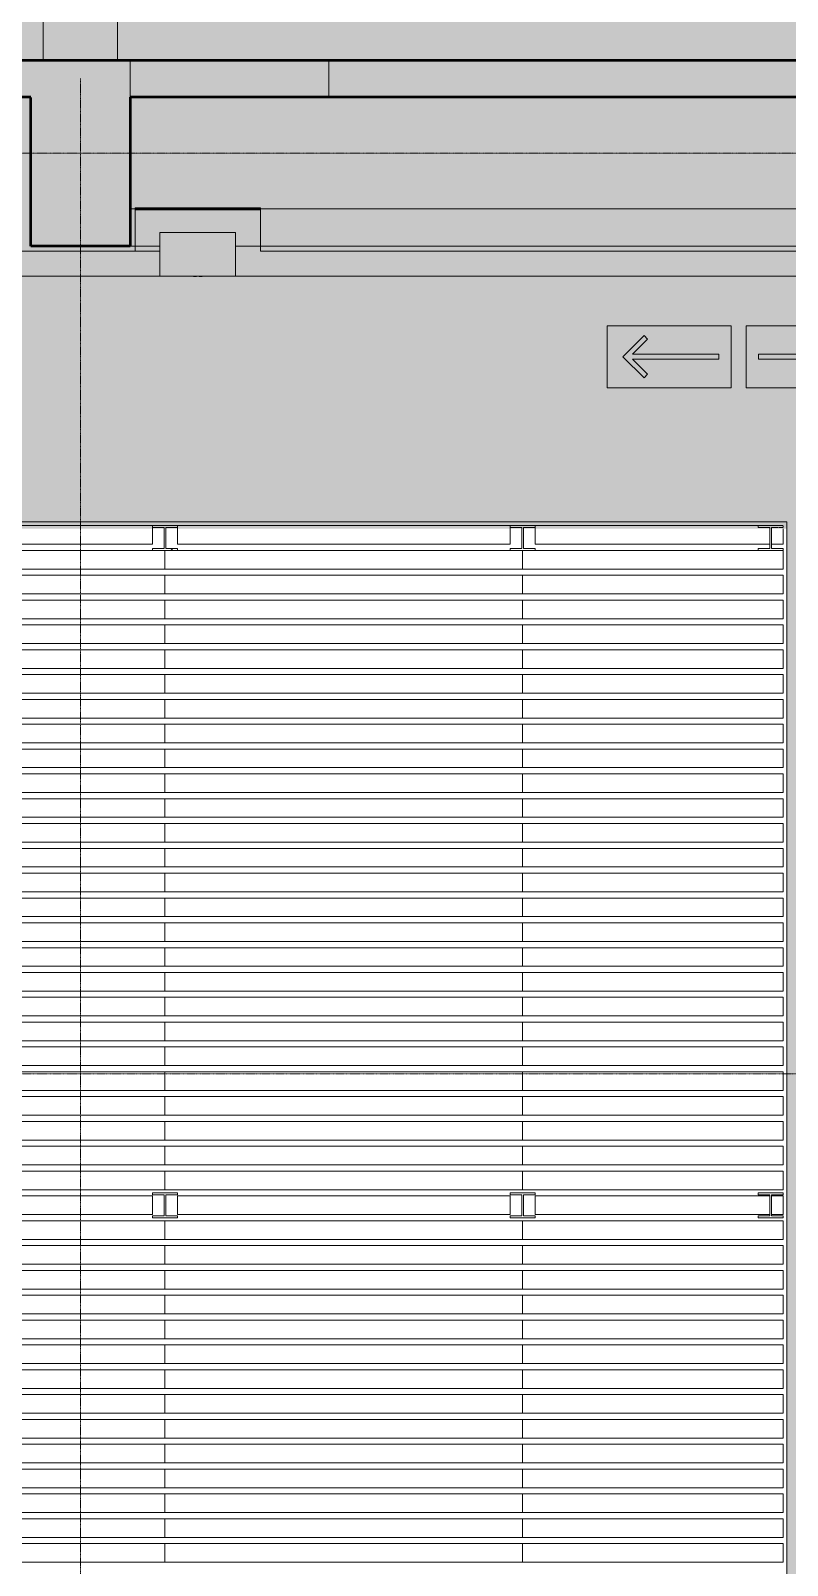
# Model space of a CAD drawing. Header units: millimetres. Extents: x 15878 to 679837, y -72324 to 391440.
# Drawn here: x 302182 to 308273, y 19482 to 31844 of the extents above; entities that cross this region are included whole.
import ezdxf

# ---------------------------------------------------------------- set-up
doc = ezdxf.new("R2010")
doc.units = ezdxf.units.MM
doc.linetypes.add('Demolished', pattern=[4.8, 3.2, -1.6])
doc.linetypes.add('Grid Line__1_200_', pattern=[10.5, 6, -1.5, 1.5, -1.5])
for name, color, linetype, lineweight in [('A-ANNO-NOTE', 131, 'Continuous', 25), ('A-DETL', 90, 'Continuous', 5), ('A-DETL-GENF', 92, 'Continuous', 5), ('A-FLOR', 192, 'Continuous', 5), ('A-GENM', 13, 'Continuous', 5), ('A-WALL', 113, 'Continuous', 5), ('A-WALL-PATT', 111, 'Continuous', 18), ('I-FURN', 30, 'Continuous', 5), ('Q-SPCQ', 91, 'Continuous', 5), ('S-COLS', 52, 'Continuous', 5), ('S-GRID', 1, 'Continuous', 5)]:
    doc.layers.add(name, color=color, linetype=linetype, lineweight=lineweight)
pattern_1 = [(45, (235455.2, 0), (-1237.437, 1237.437), []), (45, (235455.2, 1875), (-1237.437, 1237.437), [])]

# ---------------------------------------------------------------- blocks, each defined once
blk = doc.blocks.new('DLN_Grid Gallery Deck - DLN_Grid Gallery Deck-V870-2_F')
at = {"layer": 'Q-SPCQ'}
for p, q in [((0, -75), (0, 75)), ((100, 75), (2780, 75)), ((2880, 75), (2880, -75)), ((2880, -75), (0, -75))]:
    blk.add_line(p, q, dxfattribs=at)
blk = doc.blocks.new('DLN_Grid Gallery Deck - DLN_Grid Gallery Deck-V869-2_F')
at = {"layer": 'Q-SPCQ'}
for p, q in [((0, -75), (0, 75)), ((0, 75), (2880, 75)), ((2880, 75), (2880, -75)), ((2880, -75), (0, -75))]:
    blk.add_line(p, q, dxfattribs=at)
blk = doc.blocks.new('DLN_Grid Gallery Deck - DLN_Grid Gallery Deck-3373783-2_F')
at = {"layer": 'Q-SPCQ'}
for p, q in [((0, -75), (0, 75)), ((0, 75), (2680, 75)), ((2680, 75), (2680, -75)), ((2680, -75), (0, -75))]:
    blk.add_line(p, q, dxfattribs=at)
blk = doc.blocks.new('DLN_Grid Gallery Deck - DLN_Grid Gallery Deck-V872-2_F')
at = {"layer": 'Q-SPCQ'}
for p, q in [((0, -75), (0, 75)), ((0, 75), (2680, 75)), ((2680, 75), (2680, -75)), ((2680, -75), (0, -75))]:
    blk.add_line(p, q, dxfattribs=at)
blk = doc.blocks.new('DLN_Grid Gallery Deck - DLN_Grid Gallery Deck-16173774-2_F')
at = {"layer": 'Q-SPCQ'}
for p, q in [((0, -75), (0, 75)), ((100, 75), (1897, 75)), ((2097, 75), (2097, -75)), ((2097, -75), (0, -75))]:
    blk.add_line(p, q, dxfattribs=at)
blk = doc.blocks.new('DLN_Grid Gallery Deck - DLN_Grid Gallery Deck-V876-2_F')
at = {"layer": 'Q-SPCQ'}
for p, q in [((0, -75), (0, 75)), ((0, 75), (2097, 75)), ((2097, 75), (2097, -75)), ((2097, -75), (0, -75))]:
    blk.add_line(p, q, dxfattribs=at)
blk = doc.blocks.new('DLN_Grid Gallery Deck - DLN_Grid Gallery Deck-16173665-2_F')
at = {"layer": 'Q-SPCQ'}
for p, q in [((0, -75), (0, 75)), ((0, 75), (1890, 75)), ((1905, 75), (1997, 75)), ((1997, 75), (1997, -75)), ((1890, -75), (0, -75)), ((1997, -75), (1904, -75))]:
    blk.add_line(p, q, dxfattribs=at)
blk = doc.blocks.new('DLN_Grid Gallery Deck - DLN_Grid Gallery Deck-V878-2_F')
at = {"layer": 'Q-SPCQ'}
for p, q in [((0, 75), (2680, 75)), ((0, 50), (0, 60)), ((0, -75), (0, 50)), ((2680, 60), (2680, 50)), ((2680, 50), (2680, -75)), ((2680, -75), (0, -75))]:
    blk.add_line(p, q, dxfattribs=at)
blk = doc.blocks.new('DLN_Grid Gallery Deck - DLN_Grid Gallery Deck-V881-2_F')
at = {"layer": 'Q-SPCQ'}
for p, q in [((0, 75), (1797, 75)), ((0, 50), (0, 60)), ((0, -75), (0, 50)), ((1997, 50), (1997, -75)), ((1890, -75), (0, -75)), ((1997, -75), (1905, -75))]:
    blk.add_line(p, q, dxfattribs=at)
blk = doc.blocks.new('DLN_Production Lighting PLB - DLN_Production Lighting PLB-11812519-2_F')
at = {"layer": 'I-FURN', "color": 253}
for p, q in [((305, 350), (-305, 350)), ((-305, 350), (-305, 0)), ((-35, 355), (-10, 355)), ((-35, 350), (-35, 355)), ((-10, 355), (-10, 350)), ((10, 355), (35, 355)), ((10, 355), (10, 350)), ((35, 350), (35, 355)), ((305, 0), (305, 350)), ((-305, 0), (305, 0))]:
    blk.add_line(p, q, dxfattribs=at)
blk = doc.blocks.new('DLN_Direction Board - Direction-Red-19102881-2_F')
at = {"layer": 'A-GENM'}
h = blk.add_hatch(color=21, dxfattribs=at)
h.paths.add_polyline_path([(-500, 0), (500, 0), (500, 500), (-500, 500), (-500, 230)], flags=0)
h.paths.add_polyline_path([(202, 80), (174, 109), (295, 230), (-400, 230), (-400, 270), (295, 270), (174, 391), (202, 420), (372, 250), (295, 173)], flags=0)
blk.add_hatch(color=253, dxfattribs=at).paths.add_polyline_path([(202, 80), (372, 250), (202, 420), (174, 391), (295, 270), (-400, 270), (-400, 230), (295, 230), (174, 109)], flags=0)
at = {"layer": 'A-GENM', "color": 253}
for p, q in [((500, 500), (-500, 500)), ((-500, 500), (-500, 0)), ((500, 0), (500, 500)), ((202, 420), (174, 391)), ((174, 391), (295, 270)), ((372, 250), (202, 420)), ((295, 270), (-400, 270)), ((-400, 270), (-400, 230)), ((202, 80), (372, 250)), ((-400, 230), (295, 230)), ((295, 230), (174, 109)), ((-500, 0), (500, 0)), ((174, 109), (202, 80))]:
    blk.add_line(p, q, dxfattribs=at)
blk = doc.blocks.new('DLN_Direction Board - Direction-Red-V898-2_F')
at = {"layer": 'A-GENM'}
h = blk.add_hatch(color=21, dxfattribs=at)
h.paths.add_polyline_path([(500, 0), (-500, 0), (-500, -500), (500, -500), (500, -230)], flags=0)
h.paths.add_polyline_path([(202, -80), (372, -250), (202, -420), (174, -391), (295, -270), (-400, -270), (-400, -230), (295, -230), (174, -109)], flags=0)
blk.add_hatch(color=253, dxfattribs=at).paths.add_polyline_path([(202, -80), (174, -109), (295, -230), (-400, -230), (-400, -270), (295, -270), (174, -391), (202, -420), (372, -250)], flags=0)
at = {"layer": 'A-GENM', "color": 253}
for p, q in [((500, 0), (-500, 0)), ((-500, 0), (-500, -500)), ((500, -500), (500, 0)), ((202, -80), (174, -109)), ((174, -109), (295, -230)), ((372, -250), (202, -80)), ((295, -230), (-400, -230)), ((-400, -230), (-400, -270)), ((-400, -270), (295, -270)), ((295, -270), (174, -391)), ((202, -420), (372, -250)), ((174, -391), (202, -420)), ((-500, -500), (500, -500))]:
    blk.add_line(p, q, dxfattribs=at)
blk = doc.blocks.new('DLN_Slab Level Mark - SSL-2mm_Type 2-2670448-2_F')
at = {"layer": 'A-ANNO-NOTE'}
for p, q in [((0, 1.5), (0, -1.5)), ((-1.5, 0), (1.5, 0))]:
    blk.add_line(p, q, dxfattribs=at)
blk.add_circle((0, 0), 1, dxfattribs=at)

msp = doc.modelspace()

# ---------------------------------------------------------------- hatches: boundary and pattern name
at = {"layer": 'A-DETL-GENF', "transparency": 33554585}
msp.add_hatch(color=151, dxfattribs=at).paths.add_polyline_path([(312144.5, 7857.5), (313794.5, 7857.5), (313794.5, 21079.2), (318794.5, 21079.2), (318794.5, 31757.5), (318294.5, 31757.5), (318294.5, 34107.5), (299194.5, 34107.5), (299194.5, 38077.5), (296794.5, 38077.5), (296794.5, 33957.5), (284244.5, 33957.5), (284244.5, 31607.5), (312144.5, 31607.5), (312144.5, 28132.5), (310944.5, 28132.5), (310944.5, 25782.5), (312144.5, 25782.5), (312144.5, 9065.7)], flags=0)
h = msp.add_hatch(color=253, dxfattribs=at)
h.paths.add_polyline_path([(284557, 8157.5), (284557, 9357.5), (285357, 9357.5), (285357, 8157.5), (293369.5, 8157.5), (293369.5, 9357.5), (294169.5, 9357.5), (294169.5, 8157.5), (302182, 8157.5), (302182, 9357.5), (302982, 9357.5), (302982, 8157.5), (310644.5, 8157.5), (310644.5, 9357.5), (311844.5, 9357.5), (311844.5, 15624.2), (310644.5, 15624.2), (310644.5, 16424.2), (311844.5, 16424.2), (311844.5, 23040.8), (310644.5, 23040.8), (310644.5, 23840.8), (311844.5, 23840.8), (311844.5, 25482.5), (310644.5, 25482.5), (310644.5, 28432.5), (311844.5, 28432.5), (311844.5, 30107.5), (310644.5, 30107.5), (310644.5, 31307.5), (302982, 31307.5), (302982, 30107.5), (302182, 30107.5), (302182, 31307.5), (294169.5, 31307.5), (294169.5, 30107.5), (293369.5, 30107.5), (293369.5, 31307.5), (285357, 31307.5), (285357, 30107.5), (284557, 30107.5), (284557, 31307.5), (280194.5, 31307.5), (280194.5, 30107.5), (277194.5, 30107.5), (277194.5, 31307.5), (276894.5, 31307.5), (276894.5, 30107.5), (275694.5, 30107.5), (275694.5, 23840.8), (276894.5, 23840.8), (276894.5, 23040.8), (275694.5, 23040.8), (275694.5, 16424.2), (276894.5, 16424.2), (276894.5, 15624.2), (275694.5, 15624.2), (275694.5, 11307.5), (276894.5, 11307.5), (276894.5, 8157.5), (283505.3, 8157.5)], flags=0)
h.paths.add_polyline_path([(288918.6, 11577.5), (277134.7, 11577.5), (277134.7, 27832.5), (308269.5, 27832.5), (308269.5, 11577.5), (291625.2, 11577.5)], flags=0)
at = {"layer": 'A-WALL-PATT', "lineweight": 5}
h = msp.add_hatch(color=253, dxfattribs=at)
h.paths.add_polyline_path([(300582, 31307.5), (302182, 31307.5), (302182, 31607.5), (300582, 31607.5)], flags=0)
h.paths.add_polyline_path([(304582, 31307.5), (304582, 31607.5), (302982, 31607.5), (302982, 31307.5)], flags=0)
at = {"layer": 'A-WALL-PATT', "lineweight": 5, "transparency": 33554432}
msp.add_hatch(color=253, dxfattribs=at).paths.add_polyline_path([(305158.4, 31307.5), (309394.5, 31307.5), (309394.5, 31607.5), (304582, 31607.5), (304582, 31307.5)], flags=0)
at = {"layer": 'S-COLS'}
msp.add_hatch(color=53, dxfattribs=at).paths.add_polyline_path([(302982, 30107.5), (302982, 31607.5), (302182, 31607.5), (302182, 30107.5), (302451.7, 30107.5)], flags=0)
h = msp.add_hatch(dxfattribs=at)
h.set_pattern_fill('FP_3635', color=253, style=0, pattern_type=2)
h.set_pattern_definition(pattern_1)
h.paths.add_polyline_path([(303270.4, 27832.5), (303270.4, 27842.5), (303362.9, 27842.5), (303362.9, 27857.5), (303162.9, 27857.5), (303162.9, 27842.5), (303255.4, 27842.5), (303256.3, 27832.5)], flags=0)
h = msp.add_hatch(dxfattribs=at)
h.set_pattern_fill('FP_3635', color=253, style=0, pattern_type=2)
h.set_pattern_definition(pattern_1)
h.paths.add_polyline_path([(303162.9, 27657.5), (303362.9, 27657.5), (303362.9, 27672.5), (303270.4, 27672.5), (303270.4, 27832.5), (303255.4, 27832.5), (303255.4, 27672.5), (303162.9, 27672.5)], flags=0)

# ---------------------------------------------------------------- linework, layer by layer
at = {"layer": 'A-DETL', "linetype": 'Demolished', "lineweight": 50}
for p, q in [((284244.5, 31607.5), (312144.5, 31607.5)), ((302182, 31307.5), (294169.5, 31307.5)), ((302182, 30107.5), (302182, 31307.5)), ((310644.5, 31307.5), (302982, 31307.5)), ((302982, 31307.5), (302982, 30107.5)), ((302982, 30107.5), (302182, 30107.5))]:
    msp.add_line(p, q, dxfattribs=at)
at = {"layer": 'A-FLOR'}
for p, q in [((302282, 31607.5), (302282, 33732.5)), ((302882, 33732.5), (302882, 31607.5)), ((302182, 31607.5), (302282, 31607.5)), ((302282, 31607.5), (302882, 31607.5)), ((302882, 31607.5), (302982, 31607.5)), ((310644.5, 31607.5), (302982, 31607.5)), ((304582, 31307.5), (309394.5, 31307.5)), ((309452.7, 30407.5), (302982, 30407.5)), ((304032, 30399.5), (303022, 30399.5)), ((304032, 30067.5), (304032, 30399.5)), ((303022, 30067.5), (283919.5, 30067.5)), ((302982, 30107.5), (303222, 30107.5)), ((303022, 30067.5), (303022, 30067.5)), ((303832, 30107.5), (309454.5, 30107.5)), ((309447, 30067.5), (304032, 30067.5)), ((303222, 29867.5), (283919.5, 29867.5)), ((309447, 29867.5), (303832, 29867.5)), ((277136.1, 27887.5), (308269.5, 27887.5)), ((308269.5, 27887.5), (308269.5, 11577.5))]:
    msp.add_line(p, q, dxfattribs=at)
at = {"layer": 'A-FLOR', "color": 254}
msp.add_line((312144.5, 31607.5), (302182, 31607.5), dxfattribs=at)
at = {"layer": 'A-WALL', "color": 9, "lineweight": 20}
for p, q in [((304582, 31607.5), (302982, 31607.5)), ((302982, 31307.5), (304582, 31307.5))]:
    msp.add_line(p, q, dxfattribs=at)
at = {"layer": 'A-WALL', "color": 253}
for p, q in [((302982, 31607.5), (302982, 31307.5)), ((304582, 31307.5), (304582, 31607.5)), ((304582, 31307.5), (309394.5, 31307.5)), ((303022, 30417.5), (303022, 30067.5)), ((304032, 30417.5), (303022, 30417.5)), ((304032, 30417.5), (304032, 30067.5)), ((303222, 30067.5), (283934.5, 30067.5)), ((309254.5, 30067.5), (304032, 30067.5)), ((303222, 29867.5), (303222, 29867.5)), ((303832, 29867.5), (309432, 29867.5))]:
    msp.add_line(p, q, dxfattribs=at)
at = {"layer": 'S-COLS', "color": 9, "lineweight": 20}
for p, q in [((302982, 31607.5), (302182, 31607.5)), ((302982, 30107.5), (302982, 31307.5)), ((302182, 30107.5), (302982, 30107.5)), ((303362.9, 27857.5), (303162.9, 27857.5)), ((303162.9, 27857.5), (303162.9, 27842.5)), ((303162.9, 27842.5), (303255.4, 27842.5)), ((303255.4, 27842.5), (303255.4, 27832.5)), ((303255.4, 27832.5), (303255.4, 27672.5)), ((303270.4, 27832.5), (303270.4, 27842.5)), ((303270.4, 27842.5), (303362.9, 27842.5)), ((303270.4, 27672.5), (303270.4, 27832.5)), ((303362.9, 27842.5), (303362.9, 27857.5)), ((306242.9, 27857.5), (306042.9, 27857.5)), ((306042.9, 27857.5), (306042.9, 27842.5)), ((306042.9, 27842.5), (306135.4, 27842.5)), ((306135.4, 27842.5), (306135.4, 27832.5)), ((306135.4, 27832.5), (306135.4, 27672.5)), ((306150.4, 27832.5), (306150.4, 27842.5)), ((306150.4, 27842.5), (306242.9, 27842.5)), ((306150.4, 27672.5), (306150.4, 27832.5)), ((306242.9, 27842.5), (306242.9, 27857.5)), ((308239.9, 27857.5), (308039.9, 27857.5)), ((308039.9, 27857.5), (308039.9, 27842.5)), ((308039.9, 27842.5), (308132.4, 27842.5)), ((308132.4, 27842.5), (308132.4, 27832.5)), ((308132.4, 27832.5), (308132.4, 27672.5)), ((308147.4, 27832.5), (308147.4, 27842.5)), ((308147.4, 27842.5), (308204, 27842.5)), ((308147.4, 27672.5), (308147.4, 27832.5)), ((308207.5, 27842.5), (308239.9, 27842.5)), ((308239.9, 27845.2), (308239.9, 27851.9)), ((303162.9, 27672.5), (303162.9, 27657.5)), ((303255.4, 27672.5), (303162.9, 27672.5)), ((303162.9, 27657.5), (303362.9, 27657.5)), ((303362.9, 27672.5), (303270.4, 27672.5)), ((303362.9, 27657.5), (303362.9, 27672.5)), ((306042.9, 27672.5), (306042.9, 27657.5)), ((306135.4, 27672.5), (306042.9, 27672.5)), ((306042.9, 27657.5), (306242.9, 27657.5)), ((306242.9, 27672.5), (306150.4, 27672.5)), ((306242.9, 27657.5), (306242.9, 27672.5)), ((308039.9, 27672.5), (308039.9, 27657.5)), ((308132.4, 27672.5), (308039.9, 27672.5)), ((308039.9, 27657.5), (308239.9, 27657.5)), ((308239.9, 27672.5), (308147.4, 27672.5)), ((308239.9, 27657.5), (308239.9, 27672.5)), ((303362.9, 22482.5), (303162.9, 22482.5)), ((303162.9, 22482.5), (303162.9, 22467.5)), ((303162.9, 22467.5), (303255.4, 22467.5)), ((303255.4, 22467.5), (303255.4, 22297.5)), ((303270.4, 22297.5), (303270.4, 22467.5)), ((303270.4, 22467.5), (303362.9, 22467.5)), ((303362.9, 22467.5), (303362.9, 22482.5)), ((306242.9, 22482.5), (306042.9, 22482.5)), ((306042.9, 22482.5), (306042.9, 22467.5)), ((306042.9, 22467.5), (306135.4, 22467.5)), ((306135.4, 22467.5), (306135.4, 22297.5)), ((306150.4, 22297.5), (306150.4, 22467.5)), ((306150.4, 22467.5), (306242.9, 22467.5)), ((306242.9, 22467.5), (306242.9, 22482.5)), ((308239.9, 22482.5), (308039.9, 22482.5)), ((308039.9, 22482.5), (308039.9, 22467.5)), ((308039.9, 22467.5), (308132.4, 22467.5)), ((308132.4, 22467.5), (308132.4, 22297.5)), ((308147.4, 22297.5), (308147.4, 22467.5)), ((308147.4, 22467.5), (308239.9, 22467.5)), ((308239.9, 22467.5), (308239.9, 22482.5)), ((303162.9, 22297.5), (303162.9, 22282.5)), ((303255.4, 22297.5), (303162.9, 22297.5)), ((303162.9, 22282.5), (303362.9, 22282.5)), ((303362.9, 22297.5), (303270.4, 22297.5)), ((303362.9, 22282.5), (303362.9, 22297.5)), ((306042.9, 22297.5), (306042.9, 22282.5)), ((306135.4, 22297.5), (306042.9, 22297.5)), ((306042.9, 22282.5), (306242.9, 22282.5)), ((306242.9, 22297.5), (306150.4, 22297.5)), ((306242.9, 22282.5), (306242.9, 22297.5)), ((308039.9, 22297.5), (308039.9, 22282.5)), ((308132.4, 22297.5), (308039.9, 22297.5)), ((308039.9, 22282.5), (308239.9, 22282.5)), ((308239.9, 22297.5), (308147.4, 22297.5)), ((308239.9, 22282.5), (308239.9, 22297.5))]:
    msp.add_line(p, q, dxfattribs=at)
at = {"layer": 'S-COLS', "color": 253}
msp.add_line((302982, 31307.5), (302982, 31607.5), dxfattribs=at)
at = {"layer": 'S-GRID', "color": 254, "linetype": 'Grid Line__1_200_'}
for p, q in [((302582, 18957.5), (302582, 31457.5)), ((258983.7, 30857.5), (317699.8, 30857.5)), ((258983.7, 23440.8), (317699.8, 23440.8))]:
    msp.add_line(p, q, dxfattribs=at)

# ---------------------------------------------------------------- block references
at = {"layer": 'A-ANNO-NOTE', "xscale": 500, "yscale": 500, "zscale": 500, "rotation": 89.99999999999993}
msp.add_blockref('DLN_Slab Level Mark - SSL-2mm_Type 2-2670448-2_F', (308997.5, 32357.5), dxfattribs=at)
at = {"layer": 'A-GENM', "color": 253, "rotation": 180}
msp.add_blockref('DLN_Direction Board - Direction-Red-V898-2_F', (307322, 28967.5), dxfattribs=at)
at = {"layer": 'A-GENM', "color": 253}
msp.add_blockref('DLN_Direction Board - Direction-Red-19102881-2_F', (308442, 28967.5), dxfattribs=at)
at = {"layer": 'I-FURN', "color": 253, "rotation": 180}
msp.add_blockref('DLN_Production Lighting PLB - DLN_Production Lighting PLB-11812519-2_F', (303527, 30217.5), dxfattribs=at)
at = {"layer": 'Q-SPCQ'}
for name, p in [('DLN_Grid Gallery Deck - DLN_Grid Gallery Deck-V878-2_F', (300482.9, 27782.5)), ('DLN_Grid Gallery Deck - DLN_Grid Gallery Deck-V878-2_F', (303362.9, 27782.5)), ('DLN_Grid Gallery Deck - DLN_Grid Gallery Deck-V881-2_F', (306242.9, 27782.5)), ('DLN_Grid Gallery Deck - DLN_Grid Gallery Deck-V870-2_F', (300382.9, 27582.5)), ('DLN_Grid Gallery Deck - DLN_Grid Gallery Deck-V870-2_F', (303262.9, 27582.5)), ('DLN_Grid Gallery Deck - DLN_Grid Gallery Deck-16173774-2_F', (306142.9, 27582.5)), ('DLN_Grid Gallery Deck - DLN_Grid Gallery Deck-V869-2_F', (300382.9, 27382.5)), ('DLN_Grid Gallery Deck - DLN_Grid Gallery Deck-V869-2_F', (303262.9, 27382.5)), ('DLN_Grid Gallery Deck - DLN_Grid Gallery Deck-V876-2_F', (306142.9, 27382.5)), ('DLN_Grid Gallery Deck - DLN_Grid Gallery Deck-V869-2_F', (300382.9, 27182.5)), ('DLN_Grid Gallery Deck - DLN_Grid Gallery Deck-V869-2_F', (303262.9, 27182.5)), ('DLN_Grid Gallery Deck - DLN_Grid Gallery Deck-V876-2_F', (306142.9, 27182.5)), ('DLN_Grid Gallery Deck - DLN_Grid Gallery Deck-V869-2_F', (300382.9, 26982.5)), ('DLN_Grid Gallery Deck - DLN_Grid Gallery Deck-V869-2_F', (303262.9, 26982.5)), ('DLN_Grid Gallery Deck - DLN_Grid Gallery Deck-V876-2_F', (306142.9, 26982.5)), ('DLN_Grid Gallery Deck - DLN_Grid Gallery Deck-V869-2_F', (300382.9, 26782.5)), ('DLN_Grid Gallery Deck - DLN_Grid Gallery Deck-V869-2_F', (303262.9, 26782.5)), ('DLN_Grid Gallery Deck - DLN_Grid Gallery Deck-V876-2_F', (306142.9, 26782.5)), ('DLN_Grid Gallery Deck - DLN_Grid Gallery Deck-V869-2_F', (300382.9, 26582.5)), ('DLN_Grid Gallery Deck - DLN_Grid Gallery Deck-V869-2_F', (303262.9, 26582.5)), ('DLN_Grid Gallery Deck - DLN_Grid Gallery Deck-V876-2_F', (306142.9, 26582.5)), ('DLN_Grid Gallery Deck - DLN_Grid Gallery Deck-V869-2_F', (300382.9, 26382.5)), ('DLN_Grid Gallery Deck - DLN_Grid Gallery Deck-V869-2_F', (303262.9, 26382.5)), ('DLN_Grid Gallery Deck - DLN_Grid Gallery Deck-V876-2_F', (306142.9, 26382.5)), ('DLN_Grid Gallery Deck - DLN_Grid Gallery Deck-V869-2_F', (300382.9, 26182.5)), ('DLN_Grid Gallery Deck - DLN_Grid Gallery Deck-V869-2_F', (303262.9, 26182.5)), ('DLN_Grid Gallery Deck - DLN_Grid Gallery Deck-V876-2_F', (306142.9, 26182.5)), ('DLN_Grid Gallery Deck - DLN_Grid Gallery Deck-V869-2_F', (300382.9, 25982.5)), ('DLN_Grid Gallery Deck - DLN_Grid Gallery Deck-V869-2_F', (303262.9, 25982.5)), ('DLN_Grid Gallery Deck - DLN_Grid Gallery Deck-V876-2_F', (306142.9, 25982.5)), ('DLN_Grid Gallery Deck - DLN_Grid Gallery Deck-V869-2_F', (300382.9, 25782.5)), ('DLN_Grid Gallery Deck - DLN_Grid Gallery Deck-V869-2_F', (303262.9, 25782.5)), ('DLN_Grid Gallery Deck - DLN_Grid Gallery Deck-V876-2_F', (306142.9, 25782.5)), ('DLN_Grid Gallery Deck - DLN_Grid Gallery Deck-V869-2_F', (300382.9, 25582.5)), ('DLN_Grid Gallery Deck - DLN_Grid Gallery Deck-V869-2_F', (303262.9, 25582.5)), ('DLN_Grid Gallery Deck - DLN_Grid Gallery Deck-V876-2_F', (306142.9, 25582.5)), ('DLN_Grid Gallery Deck - DLN_Grid Gallery Deck-V869-2_F', (300382.9, 25382.5)), ('DLN_Grid Gallery Deck - DLN_Grid Gallery Deck-V869-2_F', (303262.9, 25382.5)), ('DLN_Grid Gallery Deck - DLN_Grid Gallery Deck-V876-2_F', (306142.9, 25382.5)), ('DLN_Grid Gallery Deck - DLN_Grid Gallery Deck-V869-2_F', (300382.9, 25182.5)), ('DLN_Grid Gallery Deck - DLN_Grid Gallery Deck-V869-2_F', (303262.9, 25182.5)), ('DLN_Grid Gallery Deck - DLN_Grid Gallery Deck-V876-2_F', (306142.9, 25182.5)), ('DLN_Grid Gallery Deck - DLN_Grid Gallery Deck-V869-2_F', (300382.9, 24982.5)), ('DLN_Grid Gallery Deck - DLN_Grid Gallery Deck-V869-2_F', (303262.9, 24982.5)), ('DLN_Grid Gallery Deck - DLN_Grid Gallery Deck-V876-2_F', (306142.9, 24982.5)), ('DLN_Grid Gallery Deck - DLN_Grid Gallery Deck-V869-2_F', (300382.9, 24782.5)), ('DLN_Grid Gallery Deck - DLN_Grid Gallery Deck-V869-2_F', (303262.9, 24782.5)), ('DLN_Grid Gallery Deck - DLN_Grid Gallery Deck-V876-2_F', (306142.9, 24782.5)), ('DLN_Grid Gallery Deck - DLN_Grid Gallery Deck-V869-2_F', (300382.9, 24582.5)), ('DLN_Grid Gallery Deck - DLN_Grid Gallery Deck-V869-2_F', (303262.9, 24582.5)), ('DLN_Grid Gallery Deck - DLN_Grid Gallery Deck-V876-2_F', (306142.9, 24582.5)), ('DLN_Grid Gallery Deck - DLN_Grid Gallery Deck-V869-2_F', (300382.9, 24382.5)), ('DLN_Grid Gallery Deck - DLN_Grid Gallery Deck-V869-2_F', (303262.9, 24382.5)), ('DLN_Grid Gallery Deck - DLN_Grid Gallery Deck-V876-2_F', (306142.9, 24382.5)), ('DLN_Grid Gallery Deck - DLN_Grid Gallery Deck-V869-2_F', (300382.9, 24182.5)), ('DLN_Grid Gallery Deck - DLN_Grid Gallery Deck-V869-2_F', (303262.9, 24182.5)), ('DLN_Grid Gallery Deck - DLN_Grid Gallery Deck-V876-2_F', (306142.9, 24182.5)), ('DLN_Grid Gallery Deck - DLN_Grid Gallery Deck-V869-2_F', (300382.9, 23982.5)), ('DLN_Grid Gallery Deck - DLN_Grid Gallery Deck-V869-2_F', (303262.9, 23982.5)), ('DLN_Grid Gallery Deck - DLN_Grid Gallery Deck-V876-2_F', (306142.9, 23982.5)), ('DLN_Grid Gallery Deck - DLN_Grid Gallery Deck-V869-2_F', (300382.9, 23782.5)), ('DLN_Grid Gallery Deck - DLN_Grid Gallery Deck-V869-2_F', (303262.9, 23782.5)), ('DLN_Grid Gallery Deck - DLN_Grid Gallery Deck-V876-2_F', (306142.9, 23782.5)), ('DLN_Grid Gallery Deck - DLN_Grid Gallery Deck-V869-2_F', (300382.9, 23582.5)), ('DLN_Grid Gallery Deck - DLN_Grid Gallery Deck-V869-2_F', (303262.9, 23582.5)), ('DLN_Grid Gallery Deck - DLN_Grid Gallery Deck-V876-2_F', (306142.9, 23582.5)), ('DLN_Grid Gallery Deck - DLN_Grid Gallery Deck-V869-2_F', (300382.9, 23382.5)), ('DLN_Grid Gallery Deck - DLN_Grid Gallery Deck-V869-2_F', (303262.9, 23382.5)), ('DLN_Grid Gallery Deck - DLN_Grid Gallery Deck-V876-2_F', (306142.9, 23382.5)), ('DLN_Grid Gallery Deck - DLN_Grid Gallery Deck-V869-2_F', (300382.9, 23182.5)), ('DLN_Grid Gallery Deck - DLN_Grid Gallery Deck-V869-2_F', (303262.9, 23182.5)), ('DLN_Grid Gallery Deck - DLN_Grid Gallery Deck-V876-2_F', (306142.9, 23182.5)), ('DLN_Grid Gallery Deck - DLN_Grid Gallery Deck-V869-2_F', (300382.9, 22982.5)), ('DLN_Grid Gallery Deck - DLN_Grid Gallery Deck-V869-2_F', (303262.9, 22982.5)), ('DLN_Grid Gallery Deck - DLN_Grid Gallery Deck-V876-2_F', (306142.9, 22982.5)), ('DLN_Grid Gallery Deck - DLN_Grid Gallery Deck-V869-2_F', (300382.9, 22782.5)), ('DLN_Grid Gallery Deck - DLN_Grid Gallery Deck-V869-2_F', (303262.9, 22782.5)), ('DLN_Grid Gallery Deck - DLN_Grid Gallery Deck-V876-2_F', (306142.9, 22782.5)), ('DLN_Grid Gallery Deck - DLN_Grid Gallery Deck-V869-2_F', (300382.9, 22582.5)), ('DLN_Grid Gallery Deck - DLN_Grid Gallery Deck-V869-2_F', (303262.9, 22582.5)), ('DLN_Grid Gallery Deck - DLN_Grid Gallery Deck-V876-2_F', (306142.9, 22582.5)), ('DLN_Grid Gallery Deck - DLN_Grid Gallery Deck-3373783-2_F', (300482.9, 22382.5)), ('DLN_Grid Gallery Deck - DLN_Grid Gallery Deck-V872-2_F', (303362.9, 22382.5)), ('DLN_Grid Gallery Deck - DLN_Grid Gallery Deck-16173665-2_F', (306242.9, 22382.5)), ('DLN_Grid Gallery Deck - DLN_Grid Gallery Deck-V869-2_F', (300382.9, 22182.5)), ('DLN_Grid Gallery Deck - DLN_Grid Gallery Deck-V869-2_F', (303262.9, 22182.5)), ('DLN_Grid Gallery Deck - DLN_Grid Gallery Deck-V876-2_F', (306142.9, 22182.5)), ('DLN_Grid Gallery Deck - DLN_Grid Gallery Deck-V869-2_F', (300382.9, 21982.5)), ('DLN_Grid Gallery Deck - DLN_Grid Gallery Deck-V869-2_F', (303262.9, 21982.5)), ('DLN_Grid Gallery Deck - DLN_Grid Gallery Deck-V876-2_F', (306142.9, 21982.5)), ('DLN_Grid Gallery Deck - DLN_Grid Gallery Deck-V869-2_F', (300382.9, 21782.5)), ('DLN_Grid Gallery Deck - DLN_Grid Gallery Deck-V869-2_F', (303262.9, 21782.5)), ('DLN_Grid Gallery Deck - DLN_Grid Gallery Deck-V876-2_F', (306142.9, 21782.5)), ('DLN_Grid Gallery Deck - DLN_Grid Gallery Deck-V869-2_F', (300382.9, 21582.5)), ('DLN_Grid Gallery Deck - DLN_Grid Gallery Deck-V869-2_F', (303262.9, 21582.5)), ('DLN_Grid Gallery Deck - DLN_Grid Gallery Deck-V876-2_F', (306142.9, 21582.5)), ('DLN_Grid Gallery Deck - DLN_Grid Gallery Deck-V869-2_F', (300382.9, 21382.5)), ('DLN_Grid Gallery Deck - DLN_Grid Gallery Deck-V869-2_F', (303262.9, 21382.5)), ('DLN_Grid Gallery Deck - DLN_Grid Gallery Deck-V876-2_F', (306142.9, 21382.5)), ('DLN_Grid Gallery Deck - DLN_Grid Gallery Deck-V869-2_F', (300382.9, 21182.5)), ('DLN_Grid Gallery Deck - DLN_Grid Gallery Deck-V869-2_F', (303262.9, 21182.5)), ('DLN_Grid Gallery Deck - DLN_Grid Gallery Deck-V876-2_F', (306142.9, 21182.5)), ('DLN_Grid Gallery Deck - DLN_Grid Gallery Deck-V869-2_F', (300382.9, 20982.5)), ('DLN_Grid Gallery Deck - DLN_Grid Gallery Deck-V869-2_F', (303262.9, 20982.5)), ('DLN_Grid Gallery Deck - DLN_Grid Gallery Deck-V876-2_F', (306142.9, 20982.5)), ('DLN_Grid Gallery Deck - DLN_Grid Gallery Deck-V869-2_F', (300382.9, 20782.5)), ('DLN_Grid Gallery Deck - DLN_Grid Gallery Deck-V869-2_F', (303262.9, 20782.5)), ('DLN_Grid Gallery Deck - DLN_Grid Gallery Deck-V876-2_F', (306142.9, 20782.5)), ('DLN_Grid Gallery Deck - DLN_Grid Gallery Deck-V869-2_F', (300382.9, 20582.5)), ('DLN_Grid Gallery Deck - DLN_Grid Gallery Deck-V869-2_F', (303262.9, 20582.5)), ('DLN_Grid Gallery Deck - DLN_Grid Gallery Deck-V876-2_F', (306142.9, 20582.5)), ('DLN_Grid Gallery Deck - DLN_Grid Gallery Deck-V869-2_F', (300382.9, 20382.5)), ('DLN_Grid Gallery Deck - DLN_Grid Gallery Deck-V869-2_F', (303262.9, 20382.5)), ('DLN_Grid Gallery Deck - DLN_Grid Gallery Deck-V876-2_F', (306142.9, 20382.5)), ('DLN_Grid Gallery Deck - DLN_Grid Gallery Deck-V869-2_F', (300382.9, 20182.5)), ('DLN_Grid Gallery Deck - DLN_Grid Gallery Deck-V869-2_F', (303262.9, 20182.5)), ('DLN_Grid Gallery Deck - DLN_Grid Gallery Deck-V876-2_F', (306142.9, 20182.5)), ('DLN_Grid Gallery Deck - DLN_Grid Gallery Deck-V869-2_F', (300382.9, 19982.5)), ('DLN_Grid Gallery Deck - DLN_Grid Gallery Deck-V869-2_F', (303262.9, 19982.5)), ('DLN_Grid Gallery Deck - DLN_Grid Gallery Deck-V876-2_F', (306142.9, 19982.5)), ('DLN_Grid Gallery Deck - DLN_Grid Gallery Deck-V869-2_F', (300382.9, 19782.5)), ('DLN_Grid Gallery Deck - DLN_Grid Gallery Deck-V869-2_F', (303262.9, 19782.5)), ('DLN_Grid Gallery Deck - DLN_Grid Gallery Deck-V876-2_F', (306142.9, 19782.5)), ('DLN_Grid Gallery Deck - DLN_Grid Gallery Deck-V869-2_F', (300382.9, 19582.5)), ('DLN_Grid Gallery Deck - DLN_Grid Gallery Deck-V869-2_F', (303262.9, 19582.5)), ('DLN_Grid Gallery Deck - DLN_Grid Gallery Deck-V876-2_F', (306142.9, 19582.5))]:
    msp.add_blockref(name, p, dxfattribs=at)

doc.saveas('drawing.dxf')
